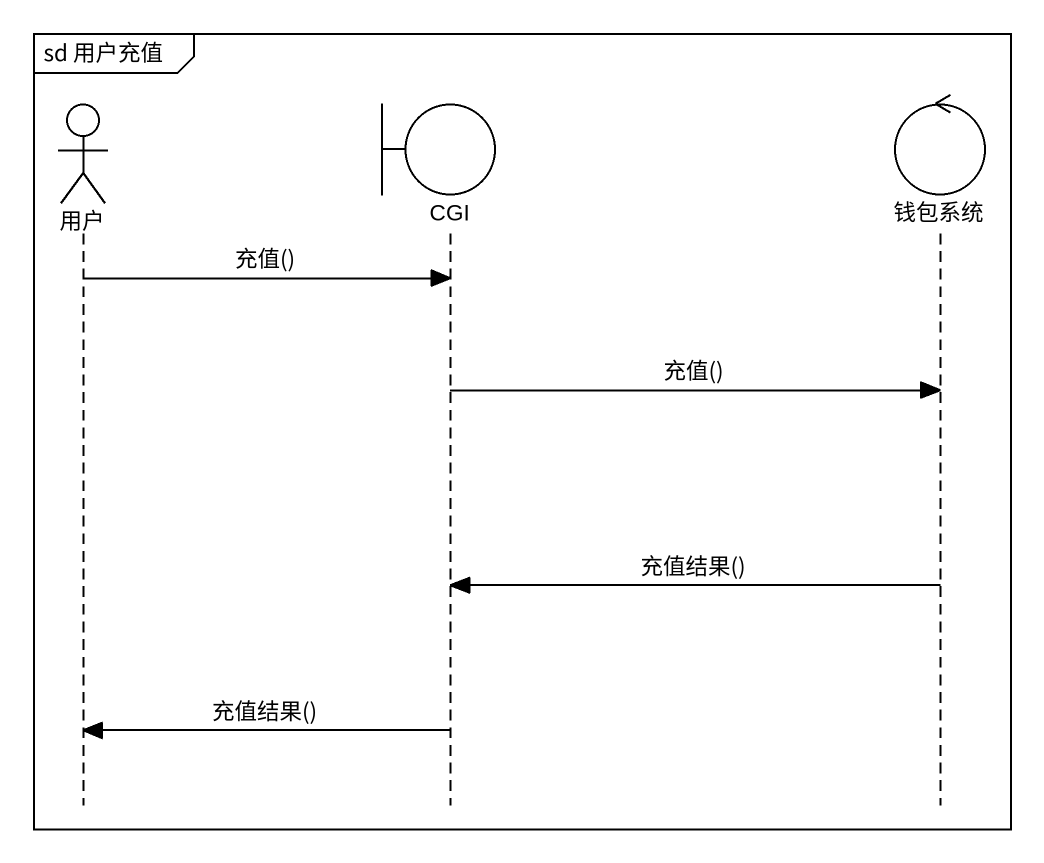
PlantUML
@startuml
mainframe sd 用户充值
hide footbox
actor 用户
boundary CGI
control 钱包系统

用户 -> CGI : 充值()
CGI -> 钱包系统 : 充值()
钱包系统 -> CGI : 充值结果()
CGI -> 用户 : 充值结果()
@enduml
